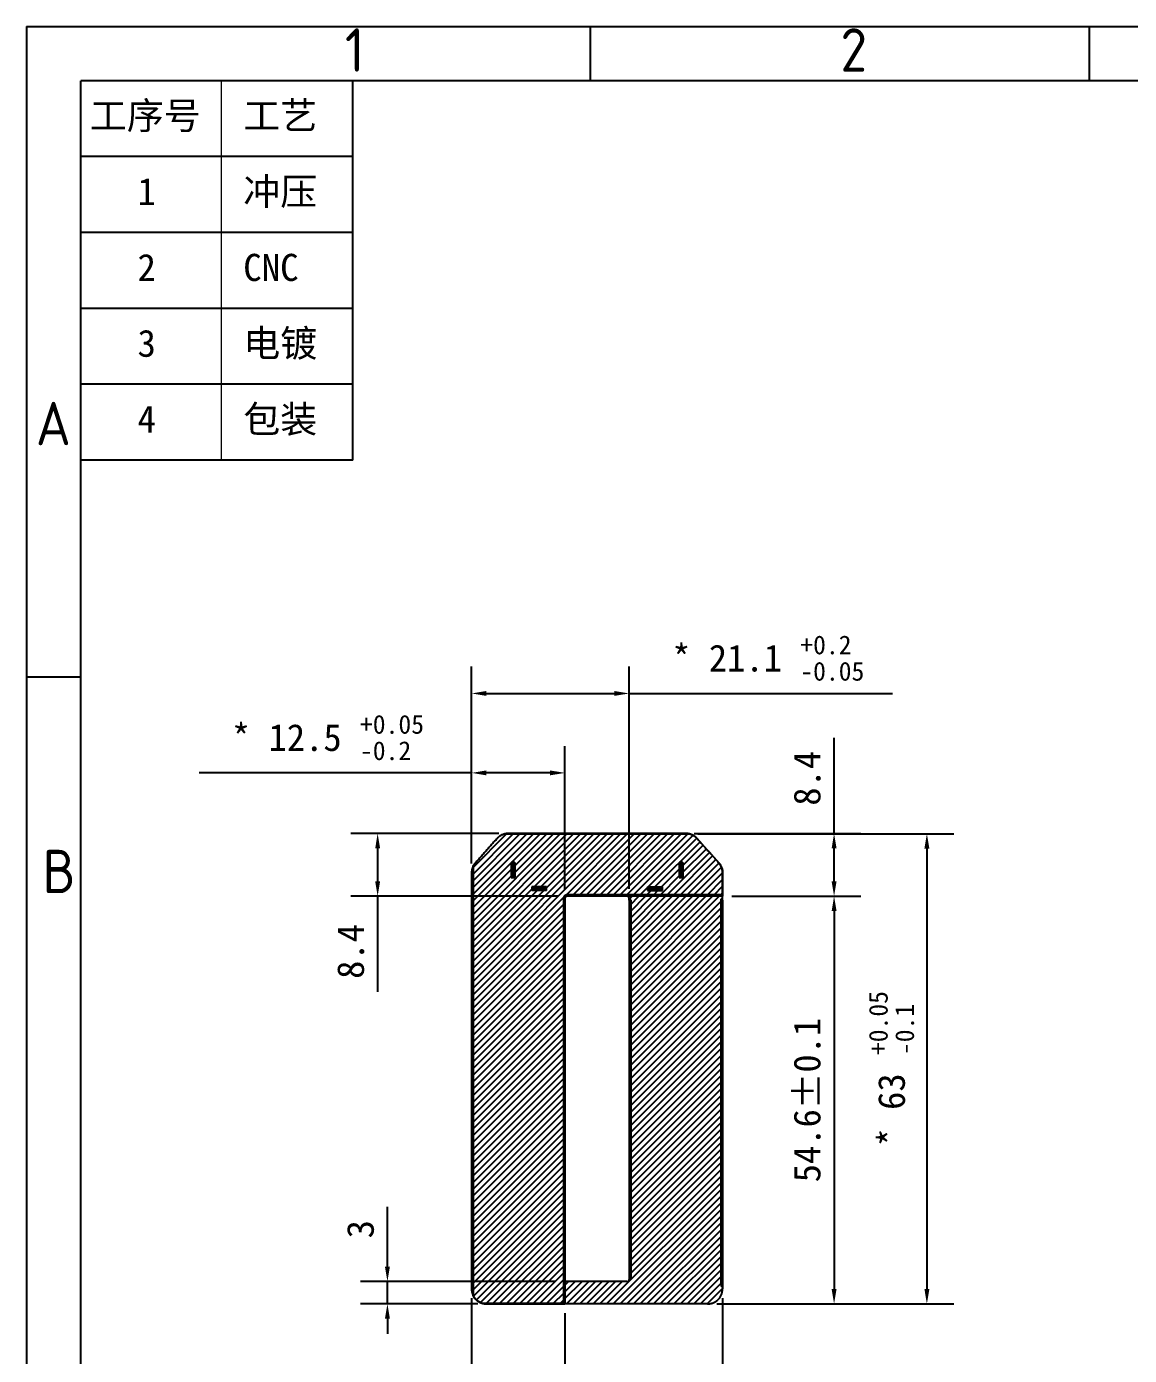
# Model space of a CAD drawing. Header units: millimetres. Extents: x -2825 to 835, y 0 to 11235.
# Drawn here: x 418 to 565.7, y 5431.2 to 5609.2 of the extents above; entities that cross this region are included whole.
import ezdxf
from ezdxf.enums import TextEntityAlignment as Align

# ---------------------------------------------------------------- set-up
doc = ezdxf.new("R2010")
doc.units = ezdxf.units.MM
doc.styles.add('ISO Proportional', font='isocp.shx')
doc.styles.add('仿宋', font='')
doc.styles.get('仿宋').set_extended_font_data('FangSong_GB2312')
doc.dimstyles.new('\\M+3BBE7\\M+3BABB Standard', dxfattribs={"dimscale": 20, "dimtxt": 0.18, "dimasz": 0.1, "dimexe": 0.18, "dimexo": 0.0625, "dimgap": 0.09, "dimtad": 1, "dimdec": 1, "dimzin": 0, "dimdsep": 46, "dimtxsty": 'Standard', "dimcen": 0, "dimadec": 0, "dimazin": 0, "dimtfac": 1, "dimtdec": 1, "dimtmove": 0, "dimatfit": 2, "dimfxl": 0, "dimtolj": 1, "dimtzin": 0, "dimarcsym": 0})
doc.dimstyles.get("Standard").update_dxf_attribs({"dimscale": 20, "dimtxt": 0.18, "dimasz": 0.1, "dimexe": 0.18, "dimexo": 0.0625, "dimgap": 0.09, "dimtad": 1, "dimdec": 4, "dimzin": 0, "dimdsep": 46, "dimtxsty": 'Standard', "dimcen": 0, "dimadec": 0, "dimazin": 0, "dimtfac": 1, "dimtdec": 4, "dimtmove": 0, "dimatfit": 2, "dimfxl": 0, "dimtolj": 1, "dimtzin": 0, "dimarcsym": 0})

# ---------------------------------------------------------------- blocks, each defined once
blk = doc.blocks.new('*D13')
at = {"color": 0, "lineweight": -2}
for p, q in [((477.61, 5497.07), (477.61, 5512.8)), ((490.11, 5493.63), (490.11, 5512.8)), ((477.61, 5509.2), (441.17, 5509.2)), ((488.11, 5509.2), (479.61, 5509.2))]:
    blk.add_line(p, q, dxfattribs=at)
at = {"color": 0}
for points in [[(479.61, 5509.53), (479.61, 5508.87), (477.61, 5509.2)], [(488.11, 5509.53), (488.11, 5508.87), (490.11, 5509.2)]]:
    blk.add_solid(points, dxfattribs=at)
at = {"layer": 'Defpoints', "color": 0}
for p in [(490.11, 5509.2), (477.61, 5495.82), (490.11, 5492.38)]:
    blk.add_point(p, dxfattribs=at)
at = {"color": 0, "insert": (458.39, 5513.94), "char_height": 3.6, "attachment_point": 5}
blk.add_mtext('\\A1;\\A1;* 12.5 {\\H0.7x;\\S+0.05^ -0.2;}', dxfattribs=at)
blk = doc.blocks.new('*D14')
at = {"color": 0, "lineweight": -2}
for p, q in [((477.61, 5497.07), (477.61, 5523.44)), ((498.71, 5493.66), (498.71, 5523.44)), ((479.61, 5519.84), (496.71, 5519.84)), ((498.71, 5519.84), (533.95, 5519.84))]:
    blk.add_line(p, q, dxfattribs=at)
at = {"color": 0}
for points in [[(479.61, 5520.17), (479.61, 5519.51), (477.61, 5519.84)], [(496.71, 5520.17), (496.71, 5519.51), (498.71, 5519.84)]]:
    blk.add_solid(points, dxfattribs=at)
at = {"layer": 'Defpoints', "color": 0}
for p in [(498.71, 5519.84), (477.61, 5495.82), (498.71, 5492.41)]:
    blk.add_point(p, dxfattribs=at)
at = {"color": 0, "insert": (517.33, 5524.58), "char_height": 3.6, "attachment_point": 5}
blk.add_mtext('\\A1;\\A1;* 21.1 {\\H0.7x;\\S+0.2^ -0.05;}', dxfattribs=at)
blk = doc.blocks.new('*D15')
at = {"color": 0, "lineweight": -2}
for p, q in [((481.26, 5501.08), (461.44, 5501.08)), ((465.04, 5499.08), (465.04, 5494.68)), ((489.16, 5492.68), (461.44, 5492.68)), ((465.04, 5492.68), (465.04, 5479.88))]:
    blk.add_line(p, q, dxfattribs=at)
at = {"color": 0}
for points in [[(464.71, 5499.08), (465.37, 5499.08), (465.04, 5501.08)], [(464.71, 5494.68), (465.37, 5494.68), (465.04, 5492.68)]]:
    blk.add_solid(points, dxfattribs=at)
at = {"layer": 'Defpoints', "color": 0}
for p in [(482.51, 5501.08), (465.04, 5492.68), (490.41, 5492.68)]:
    blk.add_point(p, dxfattribs=at)
at = {"color": 0, "insert": (461.44, 5485.28), "char_height": 3.6, "attachment_point": 5, "rotation": 90}
blk.add_mtext('\\A1;8.4', dxfattribs=at)
blk = doc.blocks.new('*D16')
at = {"color": 0, "lineweight": -2}
for p, q in [((512.46, 5492.68), (529.74, 5492.68)), ((526.14, 5490.68), (526.14, 5440.08)), ((510.46, 5438.08), (529.74, 5438.08))]:
    blk.add_line(p, q, dxfattribs=at)
at = {"color": 0}
for points in [[(525.81, 5490.68), (526.47, 5490.68), (526.14, 5492.68)], [(525.81, 5440.08), (526.47, 5440.08), (526.14, 5438.08)]]:
    blk.add_solid(points, dxfattribs=at)
at = {"layer": 'Defpoints', "color": 0}
for p in [(511.21, 5492.68), (509.21, 5438.08), (526.14, 5438.08)]:
    blk.add_point(p, dxfattribs=at)
at = {"color": 0, "insert": (522.54, 5465.38), "char_height": 3.6, "attachment_point": 5, "rotation": 90}
blk.add_mtext('\\A1;54.6±0.1', dxfattribs=at)
blk = doc.blocks.new('*D17')
at = {"color": 0, "lineweight": -2}
for p, q in [((526.14, 5501.08), (526.14, 5513.88)), ((507.41, 5501.08), (529.74, 5501.08)), ((526.14, 5494.68), (526.14, 5499.08)), ((512.46, 5492.68), (529.74, 5492.68))]:
    blk.add_line(p, q, dxfattribs=at)
at = {"color": 0}
for points in [[(525.81, 5499.08), (526.47, 5499.08), (526.14, 5501.08)], [(525.81, 5494.68), (526.47, 5494.68), (526.14, 5492.68)]]:
    blk.add_solid(points, dxfattribs=at)
at = {"layer": 'Defpoints', "color": 0}
for p in [(506.16, 5501.08), (526.14, 5501.08), (511.21, 5492.68)]:
    blk.add_point(p, dxfattribs=at)
at = {"color": 0, "insert": (522.54, 5508.48), "char_height": 3.6, "attachment_point": 5, "rotation": 90}
blk.add_mtext('\\A1;8.4', dxfattribs=at)
blk = doc.blocks.new('*D18')
at = {"color": 0, "lineweight": -2}
for p, q in [((466.35, 5443.08), (466.35, 5451.08)), ((488.86, 5441.08), (462.75, 5441.08)), ((466.35, 5438.08), (466.35, 5441.08)), ((478.44, 5438.08), (462.75, 5438.08)), ((466.35, 5436.08), (466.35, 5434.08))]:
    blk.add_line(p, q, dxfattribs=at)
at = {"color": 0}
for points in [[(466.01, 5443.08), (466.68, 5443.08), (466.35, 5441.08)], [(466.01, 5436.08), (466.68, 5436.08), (466.35, 5438.08)]]:
    blk.add_solid(points, dxfattribs=at)
at = {"layer": 'Defpoints', "color": 0}
for p in [(466.35, 5441.08), (490.11, 5441.08), (479.69, 5438.08)]:
    blk.add_point(p, dxfattribs=at)
at = {"color": 0, "insert": (462.75, 5448.08), "char_height": 3.6, "attachment_point": 5, "rotation": 90}
blk.add_mtext('\\A1;3', dxfattribs=at)
blk = doc.blocks.new('*D19')
at = {"color": 0, "lineweight": -2}
for p, q in [((511.21, 5438.83), (511.21, 5420.98)), ((490.11, 5436.83), (490.11, 5420.98)), ((492.11, 5424.58), (509.21, 5424.58)), ((511.21, 5424.58), (525.21, 5424.58))]:
    blk.add_line(p, q, dxfattribs=at)
at = {"color": 0}
for points in [[(492.11, 5424.92), (492.11, 5424.25), (490.11, 5424.58)], [(509.21, 5424.92), (509.21, 5424.25), (511.21, 5424.58)]]:
    blk.add_solid(points, dxfattribs=at)
at = {"layer": 'Defpoints', "color": 0}
for p in [(511.21, 5440.08), (490.11, 5438.08), (511.21, 5424.58)]:
    blk.add_point(p, dxfattribs=at)
at = {"color": 0, "insert": (519.21, 5428.18), "char_height": 3.6, "attachment_point": 5}
blk.add_mtext('\\A1;21.1', dxfattribs=at)
blk = doc.blocks.new('*D21')
at = {"color": 0, "lineweight": -2}
for p, q in [((507.88, 5501.05), (542.16, 5501.05)), ((538.56, 5499.05), (538.56, 5440.08)), ((510.46, 5438.08), (542.16, 5438.08))]:
    blk.add_line(p, q, dxfattribs=at)
at = {"color": 0}
for points in [[(538.23, 5499.05), (538.9, 5499.05), (538.56, 5501.05)], [(538.23, 5440.08), (538.9, 5440.08), (538.56, 5438.08)]]:
    blk.add_solid(points, dxfattribs=at)
at = {"layer": 'Defpoints', "color": 0}
for p in [(506.63, 5501.05), (509.21, 5438.08), (538.56, 5438.08)]:
    blk.add_point(p, dxfattribs=at)
at = {"color": 0, "insert": (533.82, 5469.57), "char_height": 3.6, "attachment_point": 5, "rotation": 90}
blk.add_mtext('\\A1;\\A1;* 63 {\\H0.7x;\\S+0.05^ -0.1;}', dxfattribs=at)
blk = doc.blocks.new('*D22')
at = {"color": 0, "lineweight": -2}
for p, q in [((477.61, 5438.83), (477.61, 5406.78)), ((511.21, 5438.83), (511.21, 5406.78)), ((479.61, 5410.38), (509.21, 5410.38)), ((511.21, 5410.38), (548.85, 5410.38))]:
    blk.add_line(p, q, dxfattribs=at)
at = {"color": 0}
for points in [[(479.61, 5410.71), (479.61, 5410.05), (477.61, 5410.38)], [(509.21, 5410.71), (509.21, 5410.05), (511.21, 5410.38)]]:
    blk.add_solid(points, dxfattribs=at)
at = {"layer": 'Defpoints', "color": 0}
for p in [(477.61, 5440.08), (511.21, 5440.08), (511.21, 5410.38)]:
    blk.add_point(p, dxfattribs=at)
at = {"color": 0, "insert": (531.03, 5415.12), "char_height": 3.6, "attachment_point": 5}
blk.add_mtext('\\A1;\\A1;* 33.6 {\\H0.7x;\\S+0.05^ -0.1;}', dxfattribs=at)

msp = doc.modelspace()

# ---------------------------------------------------------------- hatches: boundary and pattern name
h = msp.add_hatch()
h.set_pattern_fill('ANSI31', color=256, scale=0.2)
h.set_pattern_definition([(45, (441.16767, 23.24704), (-0.449012806, 0.449012806), [])])
edge = h.paths.add_edge_path()
edge.add_spline(control_points=[(511.01, 5492.13), (511.01, 5492.16), (511.02, 5492.19), (511.02, 5492.22), (511.05, 5492.28), (511.08, 5492.34), (511.1, 5492.36), (511.14, 5492.39), (511.17, 5492.41), (511.19, 5492.42), (511.2, 5492.43), (511.21, 5492.43)], knot_values=[0, 0, 0, 0, 0, 0, 0.405725, 0.405725, 0.405725, 0.804634, 0.804634, 0.804634, 1, 1, 1, 1, 1, 1], degree=5, periodic=0)
edge.add_line((511.21, 5492.43), (511.21, 5492.68))
edge.add_line((511.21, 5492.68), (498.41, 5492.68))
edge.add_spline(control_points=[(498.41, 5492.68), (498.45, 5492.68), (498.48, 5492.67), (498.55, 5492.65), (498.58, 5492.63), (498.63, 5492.59), (498.65, 5492.56), (498.69, 5492.5), (498.7, 5492.47), (498.71, 5492.43)], knot_values=[0, 0, 0, 0, 0.25, 0.25, 0.5, 0.5, 0.75, 0.75, 1, 1, 1, 1], degree=3, periodic=0)
edge.add_spline(control_points=[(498.71, 5492.43), (498.71, 5492.43), (498.72, 5492.43), (498.75, 5492.41), (498.77, 5492.4), (498.8, 5492.38), (498.83, 5492.35), (498.85, 5492.32), (498.87, 5492.28), (498.89, 5492.25), (498.9, 5492.21), (498.91, 5492.18), (498.91, 5492.15), (498.91, 5492.14), (498.91, 5492.13)], knot_values=[0, 0, 0, 0, 0.047457, 0.095111, 0.190843, 0.288906, 0.388243, 0.488282, 0.588426, 0.690835, 0.794146, 0.897498, 0.948886, 1, 1, 1, 1], degree=3, periodic=0)
edge.add_line((498.91, 5492.13), (498.91, 5441.63))
edge.add_spline(control_points=[(498.91, 5441.63), (498.91, 5441.6), (498.91, 5441.57), (498.9, 5441.54), (498.88, 5441.48), (498.84, 5441.42), (498.82, 5441.4), (498.79, 5441.37), (498.75, 5441.35), (498.73, 5441.34), (498.72, 5441.33), (498.71, 5441.33)], knot_values=[0, 0, 0, 0, 0, 0, 0.40519, 0.40519, 0.40519, 0.80393, 0.80393, 0.80393, 0.999998, 0.999998, 0.999998, 0.999998, 0.999998, 0.999998], degree=5, periodic=0)
edge.add_spline(control_points=[(498.71, 5441.33), (498.7, 5441.29), (498.69, 5441.26), (498.65, 5441.2), (498.63, 5441.17), (498.58, 5441.13), (498.55, 5441.11), (498.48, 5441.09), (498.45, 5441.08), (498.41, 5441.08)], knot_values=[0, 0, 0, 0, 0.249999, 0.249999, 0.499999, 0.499999, 0.749999, 0.749999, 0.999999, 0.999999, 0.999999, 0.999999], degree=3, periodic=0)
edge.add_line((498.41, 5441.08), (490.11, 5441.08))
edge.add_line((490.11, 5441.08), (490.11, 5438.08))
edge.add_line((490.11, 5438.08), (509.21, 5438.08))
edge.add_spline(control_points=[(509.21, 5438.08), (511.21, 5438.08), (511.21, 5440.08)], knot_values=[0, 0, 0, 1, 1, 1], weights=[1, 0.707107, 1], degree=2, periodic=0)
edge.add_line((511.21, 5440.08), (511.21, 5440.33))
edge.add_spline(control_points=[(511.21, 5440.33), (511.21, 5440.33), (511.2, 5440.34), (511.17, 5440.35), (511.15, 5440.36), (511.12, 5440.39), (511.09, 5440.41), (511.07, 5440.44), (511.05, 5440.48), (511.03, 5440.51), (511.02, 5440.55), (511.02, 5440.57), (511.01, 5440.59), (511.01, 5440.61), (511.01, 5440.62), (511.01, 5440.63)], knot_values=[0, 0, 0, 0, 0.046351, 0.093106, 0.18693, 0.284357, 0.383783, 0.484517, 0.585565, 0.688917, 0.792814, 0.84474, 0.896509, 0.948097, 0.999641, 0.999641, 0.999641, 0.999641], degree=3, periodic=0)
edge.add_line((511.01, 5440.63), (511.01, 5492.13))
edge = h.paths.add_edge_path()
edge.add_line((510.71, 5497.15), (507.81, 5500.41))
edge.add_spline(control_points=[(507.81, 5500.41), (507.74, 5500.49), (507.66, 5500.56), (507.58, 5500.63), (507.49, 5500.7), (507.4, 5500.76)], knot_values=[0, 0, 0, 0, 0, 0, 0.317488, 0.317488, 0.317488, 0.317488, 0.317488, 0.317488], degree=5, periodic=0)
edge.add_spline(control_points=[(507.4, 5500.76), (507.38, 5500.77), (507.36, 5500.79), (507.33, 5500.8), (507.24, 5500.85), (507.15, 5500.9), (507.08, 5500.93), (507.01, 5500.96), (506.94, 5500.98)], knot_values=[0.317488, 0.317488, 0.317488, 0.317488, 0.317488, 0.317488, 0.400002, 0.400002, 0.400002, 0.623814, 0.623814, 0.623814, 0.623814, 0.623814, 0.623814], degree=5, periodic=0)
edge.add_line((506.94, 5500.98), (481.89, 5500.98))
edge.add_spline(control_points=[(481.89, 5500.98), (481.63, 5500.9), (481.41, 5500.75)], knot_values=[0.37792, 0.37792, 0.37792, 0.685683, 0.685683, 0.685683], degree=2, periodic=0)
edge.add_spline(control_points=[(481.41, 5500.75), (481.19, 5500.61), (481.02, 5500.41)], knot_values=[0.685683, 0.685683, 0.685683, 1, 1, 1], degree=2, periodic=0)
edge.add_line((481.02, 5500.41), (478.12, 5497.15))
edge.add_spline(control_points=[(478.12, 5497.15), (477.93, 5496.94), (477.81, 5496.69)], knot_values=[0, 0, 0, 0.824714, 0.824714, 0.824714], degree=2, periodic=0)
edge.add_line((477.81, 5496.69), (477.81, 5439.21))
edge.add_spline(control_points=[(477.81, 5439.21), (477.83, 5439.18), (477.84, 5439.15), (477.86, 5439.12), (477.9, 5439.05), (477.94, 5438.98), (477.97, 5438.94), (477.99, 5438.9), (478.02, 5438.87)], knot_values=[0.033993, 0.033993, 0.033993, 0.033993, 0.033993, 0.033993, 0.103473, 0.103473, 0.103473, 0.208276, 0.208276, 0.208276, 0.208276, 0.208276, 0.208276], degree=5, periodic=0)
edge.add_spline(control_points=[(478.02, 5438.87), (478.08, 5438.8), (478.13, 5438.73), (478.19, 5438.67), (478.26, 5438.61), (478.33, 5438.55)], knot_values=[0.208276, 0.208276, 0.208276, 0.208276, 0.208276, 0.208276, 0.39758, 0.39758, 0.39758, 0.39758, 0.39758, 0.39758], degree=5, periodic=0)
edge.add_spline(control_points=[(478.33, 5438.55), (478.38, 5438.5), (478.44, 5438.46), (478.5, 5438.42), (478.56, 5438.38), (478.62, 5438.34), (478.62, 5438.34), (478.62, 5438.34), (478.62, 5438.34)], knot_values=[0.39758, 0.39758, 0.39758, 0.39758, 0.39758, 0.39758, 0.551737, 0.551737, 0.551737, 0.553033, 0.553033, 0.553033, 0.553033, 0.553033, 0.553033], degree=5, periodic=0)
edge.add_spline(control_points=[(478.62, 5438.34), (478.69, 5438.3), (478.76, 5438.27), (478.84, 5438.23), (478.91, 5438.21), (478.99, 5438.18)], knot_values=[0.553033, 0.553033, 0.553033, 0.553033, 0.553033, 0.553033, 0.726046, 0.726046, 0.726046, 0.726046, 0.726046, 0.726046], degree=5, periodic=0)
edge.add_line((478.99, 5438.18), (489.91, 5438.18))
edge.add_line((489.91, 5438.18), (489.91, 5492.38))
edge.add_spline(control_points=[(489.91, 5492.38), (489.91, 5492.41), (489.92, 5492.45), (489.93, 5492.51), (489.94, 5492.54), (489.96, 5492.6), (489.98, 5492.63), (490.01, 5492.69), (490.04, 5492.71), (490.08, 5492.76), (490.11, 5492.78), (490.16, 5492.81), (490.19, 5492.83), (490.25, 5492.85), (490.28, 5492.86), (490.35, 5492.88), (490.38, 5492.88), (490.41, 5492.88)], knot_values=[0, 0, 0, 0, 0.125, 0.125, 0.25, 0.25, 0.375, 0.375, 0.5, 0.5, 0.625, 0.625, 0.75, 0.75, 0.875, 0.875, 1, 1, 1, 1], degree=3, periodic=0)
edge.add_line((490.41, 5492.88), (511.21, 5492.88))
edge.add_line((511.21, 5492.88), (511.21, 5495.82))
edge.add_spline(control_points=[(511.21, 5495.82), (511.21, 5495.88), (511.21, 5495.94), (511.21, 5495.99), (511.18, 5496.22), (511.12, 5496.44), (511.06, 5496.6), (510.99, 5496.76), (510.9, 5496.9)], knot_values=[0, 0, 0, 0, 0, 0, 0.199933, 0.199933, 0.199933, 0.78499, 0.78499, 0.78499, 0.78499, 0.78499, 0.78499], degree=5, periodic=0)
edge.add_spline(control_points=[(510.9, 5496.9), (510.86, 5496.95), (510.83, 5497), (510.79, 5497.05), (510.75, 5497.1), (510.71, 5497.15)], knot_values=[0.78499, 0.78499, 0.78499, 0.78499, 0.78499, 0.78499, 1, 1, 1, 1, 1, 1], degree=5, periodic=0)
h.paths.add_polyline_path([(501.16, 5493.93), (503.16, 5493.93), (503.16, 5493.43), (501.16, 5493.43)], flags=16)
h.paths.add_polyline_path([(505.91, 5497.18), (505.91, 5495.18), (505.41, 5495.18), (505.41, 5497.18), (505.91, 5497.18)], is_closed=False, flags=16)
h.paths.add_polyline_path([(483.41, 5497.18), (483.41, 5495.18), (482.91, 5495.18), (482.91, 5497.18), (483.41, 5497.18)], is_closed=False, flags=16)
h.paths.add_polyline_path([(487.66, 5493.43), (485.66, 5493.43), (485.66, 5493.93), (487.66, 5493.93)], flags=16)

# ---------------------------------------------------------------- linework, layer by layer
for p, q in [((418.05, 5609.16), (418.05, 5318.76)), ((418.05, 5609.16), (834.77, 5609.16)), ((461.73, 5551.08), (461.73, 5601.9)), ((461.73, 5591.74), (425.31, 5591.74)), ((461.73, 5581.57), (425.31, 5581.57)), ((461.73, 5571.41), (425.31, 5571.41)), ((461.73, 5561.25), (425.31, 5561.25)), ((461.73, 5551.08), (425.31, 5551.08))]:
    msp.add_line(p, q)
at = {"color": 0}
for p, q in [((493.55, 5601.9), (493.55, 5609.16)), ((560.34, 5601.9), (560.34, 5609.16)), ((827.51, 5601.9), (425.31, 5601.9)), ((425.31, 5326.02), (425.31, 5601.9)), ((425.31, 5522.04), (418.05, 5522.04))]:
    msp.add_line(p, q, dxfattribs=at)
at = {"lineweight": 18}
msp.add_line((444.08, 5601.9), (444.08, 5551.08), dxfattribs=at)
at = {"color": 7, "linetype": 'Continuous'}
for points, degree in [([(481.02, 5500.41), (478.12, 5497.15)], 1), ([(478.12, 5497.15), (481.02, 5500.41)], 1), ([(506.94, 5500.98), (481.89, 5500.98)], 1), ([(506.31, 5501.08), (498.38, 5501.08), (490.44, 5501.08), (482.51, 5501.08)], 3), ([(507.81, 5500.41), (510.71, 5497.15)], 1), ([(507.81, 5500.41), (510.71, 5497.15)], 1), ([(477.81, 5496.69), (477.72, 5496.5), (477.65, 5496.29), (477.61, 5496.05), (477.61, 5495.82)], 4), ([(477.81, 5496.69), (477.81, 5439.21)], 1), ([(482.91, 5497.18), (482.91, 5495.18)], 1), ([(483.41, 5497.18), (482.91, 5497.18)], 1), ([(483.16, 5497.18), (483.16, 5495.18)], 1), ([(483.41, 5497.18), (483.41, 5495.18)], 1), ([(505.41, 5497.18), (505.41, 5495.18)], 1), ([(505.91, 5497.18), (505.41, 5497.18)], 1), ([(505.66, 5497.18), (505.66, 5495.18)], 1), ([(505.91, 5497.18), (505.91, 5495.18)], 1), ([(477.61, 5495.82), (477.61, 5440.08)], 1), ([(482.91, 5495.18), (483.41, 5495.18)], 1), ([(505.41, 5495.18), (505.91, 5495.18)], 1), ([(511.21, 5495.82), (511.21, 5492.68)], 1), ([(511.21, 5492.88), (511.21, 5495.82)], 1), ([(487.66, 5493.93), (485.66, 5493.93)], 1), ([(485.66, 5493.93), (485.66, 5493.43)], 1), ([(487.66, 5493.68), (485.66, 5493.68)], 1), ([(487.66, 5493.43), (485.66, 5493.43)], 1), ([(487.66, 5493.43), (487.66, 5493.93)], 1), ([(490.41, 5492.68), (490.41, 5492.75), (490.41, 5492.81), (490.41, 5492.88)], 3), ([(511.21, 5492.88), (490.41, 5492.88)], 1), ([(501.16, 5493.93), (501.16, 5493.43)], 1), ([(501.16, 5493.93), (503.16, 5493.93)], 1), ([(501.16, 5493.68), (503.16, 5493.68)], 1), ([(501.16, 5493.43), (503.16, 5493.43)], 1), ([(503.16, 5493.43), (503.16, 5493.93)], 1), ([(511.21, 5492.68), (511.21, 5492.88)], 1), ([(490.11, 5492.38), (489.91, 5492.38)], 1), ([(489.91, 5492.38), (489.91, 5438.18)], 1), ([(490.11, 5492.38), (490.11, 5438.08)], 1), ([(511.21, 5492.68), (490.41, 5492.68)], 1), ([(498.71, 5492.13), (498.71, 5492.23), (498.71, 5492.32), (498.71, 5492.38)], 3), ([(498.91, 5492.13), (498.71, 5492.13)], 1), ([(498.71, 5492.13), (498.71, 5441.63)], 1), ([(498.91, 5492.13), (498.91, 5441.63)], 1), ([(511.01, 5440.63), (511.01, 5492.13)], 1), ([(511.21, 5492.13), (511.01, 5492.13)], 1), ([(511.21, 5492.43), (511.21, 5492.68)], 1), ([(511.21, 5492.13), (511.21, 5440.63)], 1), ([(498.41, 5441.08), (490.11, 5441.08)], 1), ([(498.71, 5441.63), (498.91, 5441.63)], 1), ([(477.61, 5440.08), (477.61, 5439.85), (477.65, 5439.61), (477.72, 5439.4), (477.81, 5439.21)], 4), ([(511.01, 5440.63), (511.21, 5440.63)], 1), ([(511.21, 5440.38), (511.21, 5440.37), (511.21, 5440.36), (511.21, 5440.35), (511.21, 5440.34), (511.21, 5440.33)], 5), ([(511.21, 5440.33), (511.21, 5440.08)], 1), ([(478.99, 5438.18), (489.91, 5438.18)], 1), ([(479.61, 5438.08), (483.08, 5438.08), (486.55, 5438.08), (490.01, 5438.08)], 3), ([(490.01, 5438.08), (490.11, 5438.08)], 1), ([(509.21, 5438.08), (490.11, 5438.08)], 1)]:
    msp.add_open_spline(points, degree=degree, dxfattribs=at)
for points, weights in [([(482.51, 5501.08), (481.61, 5501.08), (481.02, 5500.41)], [1, 0.912240056374, 1]), ([(478.12, 5497.15), (477.89, 5496.9), (477.76, 5496.58)], [1, 0.969878150846, 0.967554998423]), ([(509.21, 5438.08), (511.21, 5438.08), (511.21, 5440.08)], [1, 0.707106781187, 1])]:
    msp.add_rational_spline(points, weights, degree=2, dxfattribs=at)
for points, degree, knots in [([(481.02, 5500.41), (481.13, 5500.54), (481.27, 5500.66), (481.56, 5500.85), (481.72, 5500.93), (481.89, 5500.98)], 3, [0, 0, 0, 0, 0.5, 0.5, 1, 1, 1, 1]), ([(482.51, 5501.08), (482.5, 5501.08), (482.47, 5501.08), (482.43, 5501.08), (482.39, 5501.08), (482.34, 5501.07), (482.27, 5501.07), (482.2, 5501.06), (482.12, 5501.04), (482.05, 5501.03), (482, 5501.01), (481.96, 5501), (481.92, 5500.99), (481.9, 5500.98), (481.89, 5500.98)], 3, [0, 0, 0, 0, 0.062471, 0.124908, 0.187332, 0.249769, 0.374729, 0.499801, 0.624938, 0.750039, 0.812557, 0.875048, 0.937521, 1, 1, 1, 1]), ([(507.81, 5500.41), (507.72, 5500.51), (507.62, 5500.6), (507.51, 5500.69), (507.23, 5500.88), (506.92, 5501), (506.72, 5501.05), (506.52, 5501.08), (506.31, 5501.08)], 5, [0, 0, 0, 0, 0, 0, 0.400002, 0.400002, 0.400002, 1, 1, 1, 1, 1, 1]), ([(506.94, 5500.98), (506.93, 5500.98), (506.91, 5500.99), (506.89, 5501), (506.86, 5501.01), (506.82, 5501.01), (506.77, 5501.03), (506.71, 5501.04), (506.63, 5501.06), (506.55, 5501.07), (506.47, 5501.07), (506.39, 5501.08), (506.34, 5501.08), (506.31, 5501.08)], 3, [0, 0, 0, 0, 0.041657, 0.083306, 0.124957, 0.187449, 0.249967, 0.375069, 0.500207, 0.62528, 0.750241, 0.875097, 1, 1, 1, 1]), ([(506.94, 5500.98), (507.11, 5500.93), (507.26, 5500.85), (507.56, 5500.66), (507.69, 5500.54), (507.81, 5500.41)], 3, [0, 0, 0, 0, 0.5, 0.5, 1, 1, 1, 1]), ([(477.81, 5496.69), (477.85, 5496.77), (477.9, 5496.85), (478, 5497.01), (478.06, 5497.08), (478.12, 5497.15)], 3, [0, 0, 0, 0, 0.5, 0.5, 1, 1, 1, 1]), ([(511.21, 5495.82), (511.21, 5495.88), (511.21, 5495.94), (511.21, 5495.99), (511.17, 5496.28), (511.09, 5496.56), (510.99, 5496.78), (510.86, 5496.97), (510.71, 5497.15)], 5, [0, 0, 0, 0, 0, 0, 0.199933, 0.199933, 0.199933, 1, 1, 1, 1, 1, 1]), ([(510.71, 5497.15), (510.79, 5497.06), (510.86, 5496.96), (510.99, 5496.75), (511.04, 5496.64), (511.12, 5496.42), (511.16, 5496.3), (511.2, 5496.06), (511.21, 5495.94), (511.21, 5495.82)], 3, [0, 0, 0, 0, 0.25, 0.25, 0.5, 0.5, 0.75, 0.75, 1, 1, 1, 1]), ([(490.41, 5492.88), (490.38, 5492.88), (490.35, 5492.88), (490.28, 5492.86), (490.25, 5492.85), (490.19, 5492.83), (490.16, 5492.81), (490.11, 5492.78), (490.08, 5492.76), (490.04, 5492.71), (490.01, 5492.69), (489.98, 5492.63), (489.96, 5492.6), (489.94, 5492.54), (489.93, 5492.51), (489.92, 5492.45), (489.91, 5492.41), (489.91, 5492.38)], 3, [0, 0, 0, 0, 0.125, 0.125, 0.25, 0.25, 0.375, 0.375, 0.5, 0.5, 0.625, 0.625, 0.75, 0.75, 0.875, 0.875, 1, 1, 1, 1]), ([(490.41, 5492.68), (490.37, 5492.68), (490.33, 5492.67), (490.26, 5492.64), (490.23, 5492.62), (490.17, 5492.56), (490.15, 5492.53), (490.12, 5492.46), (490.11, 5492.42), (490.11, 5492.38)], 3, [0, 0, 0, 0, 0.25, 0.25, 0.5, 0.5, 0.75, 0.75, 1, 1, 1, 1]), ([(490.41, 5492.68), (490.37, 5492.68), (490.33, 5492.67), (490.26, 5492.64), (490.23, 5492.62), (490.17, 5492.56), (490.15, 5492.53), (490.12, 5492.46), (490.11, 5492.42), (490.11, 5492.38)], 3, [0, 0, 0, 0, 0.25, 0.25, 0.5, 0.5, 0.75, 0.75, 1, 1, 1, 1]), ([(498.71, 5492.43), (498.7, 5492.47), (498.69, 5492.5), (498.65, 5492.56), (498.63, 5492.59), (498.58, 5492.63), (498.55, 5492.65), (498.48, 5492.67), (498.45, 5492.68), (498.41, 5492.68)], 3, [0, 0, 0, 0, 0.25, 0.25, 0.5, 0.5, 0.75, 0.75, 1, 1, 1, 1]), ([(498.71, 5492.38), (498.71, 5492.38), (498.71, 5492.39), (498.71, 5492.4), (498.71, 5492.41), (498.71, 5492.42), (498.71, 5492.43), (498.71, 5492.43), (498.71, 5492.43)], 3, [0, 0, 0, 0, 0.126035, 0.251845, 0.502612, 0.752066, 0.876242, 1, 1, 1, 1]), ([(498.91, 5492.13), (498.91, 5492.14), (498.91, 5492.15), (498.91, 5492.18), (498.9, 5492.21), (498.89, 5492.25), (498.87, 5492.28), (498.85, 5492.32), (498.83, 5492.35), (498.8, 5492.38), (498.77, 5492.4), (498.75, 5492.41), (498.72, 5492.43), (498.71, 5492.43), (498.71, 5492.43)], 3, [0, 0, 0, 0, 0.051114, 0.102501, 0.205854, 0.309165, 0.411574, 0.511718, 0.611757, 0.711093, 0.809157, 0.904889, 0.952543, 1, 1, 1, 1]), ([(511.01, 5492.13), (511.01, 5492.16), (511.02, 5492.19), (511.02, 5492.22), (511.05, 5492.28), (511.08, 5492.34), (511.1, 5492.36), (511.14, 5492.39), (511.17, 5492.41), (511.19, 5492.42), (511.2, 5492.43), (511.21, 5492.43)], 5, [0, 0, 0, 0, 0, 0, 0.405725, 0.405725, 0.405725, 0.804634, 0.804634, 0.804634, 1, 1, 1, 1, 1, 1]), ([(511.21, 5492.38), (511.21, 5492.39), (511.21, 5492.4), (511.21, 5492.42), (511.21, 5492.42), (511.21, 5492.43)], 3, [0, 0, 0, 0, 0.5, 0.5, 1, 1, 1, 1]), ([(511.21, 5492.13), (511.21, 5492.14), (511.21, 5492.14), (511.21, 5492.16), (511.21, 5492.18), (511.21, 5492.19), (511.21, 5492.22), (511.21, 5492.26), (511.21, 5492.29), (511.21, 5492.32), (511.21, 5492.34), (511.21, 5492.35), (511.21, 5492.36), (511.21, 5492.37), (511.21, 5492.38), (511.21, 5492.38)], 3, [0, 0, 0, 0, 0.049698, 0.099461, 0.149377, 0.224596, 0.300182, 0.451437, 0.60148, 0.701159, 0.801085, 0.851047, 0.900921, 0.95063, 1, 1, 1, 1]), ([(498.41, 5441.08), (498.45, 5441.08), (498.48, 5441.09), (498.55, 5441.11), (498.58, 5441.13), (498.63, 5441.17), (498.65, 5441.2), (498.69, 5441.26), (498.7, 5441.29), (498.71, 5441.33)], 3, [0, 0, 0, 0, 0.25, 0.25, 0.5, 0.5, 0.75, 0.75, 1, 1, 1, 1]), ([(498.71, 5441.63), (498.71, 5441.63), (498.71, 5441.62), (498.71, 5441.61), (498.71, 5441.59), (498.71, 5441.58), (498.71, 5441.55), (498.71, 5441.52), (498.71, 5441.49), (498.71, 5441.46), (498.71, 5441.43), (498.71, 5441.42), (498.71, 5441.4), (498.71, 5441.39), (498.71, 5441.38), (498.71, 5441.38)], 3, [0, 0, 0, 0, 0.042005, 0.084114, 0.126323, 0.189804, 0.253449, 0.38093, 0.508185, 0.63447, 0.758997, 0.820387, 0.881062, 0.940951, 1, 1, 1, 1]), ([(498.91, 5441.63), (498.91, 5441.6), (498.91, 5441.57), (498.9, 5441.54), (498.88, 5441.48), (498.84, 5441.42), (498.82, 5441.4), (498.79, 5441.37), (498.75, 5441.35), (498.73, 5441.34), (498.72, 5441.33), (498.71, 5441.33)], 5, [0, 0, 0, 0, 0, 0, 0.40519, 0.40519, 0.40519, 0.80393, 0.80393, 0.80393, 1, 1, 1, 1, 1, 1]), ([(498.71, 5441.38), (498.71, 5441.38), (498.71, 5441.38), (498.71, 5441.37), (498.71, 5441.36), (498.71, 5441.36), (498.71, 5441.35), (498.71, 5441.34), (498.71, 5441.34), (498.71, 5441.33), (498.71, 5441.33), (498.71, 5441.33)], 3, [0, 0, 0, 0, 0.085742, 0.170978, 0.25573, 0.381989, 0.507266, 0.631629, 0.755149, 0.877911, 1, 1, 1, 1]), ([(511.01, 5440.63), (511.01, 5440.62), (511.01, 5440.61), (511.01, 5440.59), (511.02, 5440.57), (511.02, 5440.55), (511.03, 5440.51), (511.05, 5440.48), (511.07, 5440.44), (511.09, 5440.41), (511.12, 5440.39), (511.15, 5440.36), (511.17, 5440.35), (511.2, 5440.34), (511.21, 5440.33), (511.21, 5440.33)], 3, [0, 0, 0, 0, 0.051544, 0.103132, 0.154901, 0.206827, 0.310724, 0.414076, 0.515125, 0.615858, 0.715284, 0.812711, 0.906535, 0.95329, 1, 1, 1, 1]), ([(511.21, 5440.63), (511.21, 5440.6), (511.21, 5440.56), (511.21, 5440.53), (511.21, 5440.48), (511.21, 5440.43), (511.21, 5440.41), (511.21, 5440.39), (511.21, 5440.38)], 5, [0, 0, 0, 0, 0, 0, 0.600486, 0.600486, 0.600486, 1, 1, 1, 1, 1, 1]), ([(477.78, 5439.28), (477.8, 5439.24), (477.82, 5439.19), (477.84, 5439.15), (477.96, 5438.93), (478.12, 5438.72), (478.27, 5438.57), (478.61, 5438.32), (478.99, 5438.16), (479.2, 5438.11), (479.4, 5438.08), (479.61, 5438.08)], 5, [0, 0, 0, 0, 0, 0, 0.103473, 0.103473, 0.103473, 0.551737, 0.551737, 0.551737, 1, 1, 1, 1, 1, 1]), ([(478.99, 5438.18), (478.86, 5438.22), (478.74, 5438.28), (478.51, 5438.41), (478.4, 5438.49), (478.19, 5438.66), (478.1, 5438.76), (477.94, 5438.97), (477.87, 5439.09), (477.81, 5439.21)], 3, [0, 0, 0, 0, 0.25, 0.25, 0.5, 0.5, 0.75, 0.75, 1, 1, 1, 1]), ([(478.99, 5438.18), (479, 5438.18), (479.01, 5438.17), (479.04, 5438.16), (479.07, 5438.16), (479.1, 5438.15), (479.16, 5438.13), (479.22, 5438.12), (479.3, 5438.1), (479.38, 5438.09), (479.46, 5438.09), (479.53, 5438.08), (479.59, 5438.08), (479.61, 5438.08)], 3, [0, 0, 0, 0, 0.041657, 0.083306, 0.124958, 0.187449, 0.249968, 0.375071, 0.500209, 0.625282, 0.750241, 0.875097, 1, 1, 1, 1]), ([(490.01, 5438.08), (490.01, 5438.08), (490, 5438.08), (489.99, 5438.08), (489.98, 5438.09), (489.97, 5438.09), (489.95, 5438.1), (489.94, 5438.11), (489.93, 5438.12), (489.92, 5438.13), (489.92, 5438.14), (489.92, 5438.16), (489.91, 5438.17), (489.91, 5438.18), (489.91, 5438.18)], 3, [0, 0, 0, 0, 0.084176, 0.168409, 0.25271, 0.336989, 0.437374, 0.538931, 0.640634, 0.741221, 0.805984, 0.870955, 0.935676, 1, 1, 1, 1])]:
    msp.add_open_spline(points, degree=degree, knots=knots, dxfattribs=at)

# ---------------------------------------------------------------- texts
at = {"color": 0, "style": 'ISO Proportional'}
for s, p in [('1', (461.97, 5606.02)), ('2', (528.77, 5606.02)), ('A', (421.63, 5555.99)), ('B', (422.4, 5496))]:
    msp.add_text(s, height=5.81, dxfattribs=at).set_placement(p, align=Align.MIDDLE)
at = {"char_height": 3.63, "width": 98.5767, "attachment_point": 1, "style": '仿宋'}
for s, insert in [('{\\fSTSong|b0|i0|c134|p2;工序号}', (426.51, 5599.05)), ('{\\fSTSong|b0|i0|c134|p2;工艺}', (447.05, 5599.05)), ('{\\fSTSong|b0|i0|c134|p2;冲压}', (447.05, 5588.88)), ('{\\fSTSong|b0|i0|c134|p2;1}', (432.89, 5588.88)), ('{\\fSTSong|b0|i0|c134|p2;2}', (432.89, 5578.72)), ('{\\fSTSong|b0|i0|c134|p2;CNC}', (447.05, 5578.72)), ('{\\fSTSong|b0|i0|c134|p2;3}', (432.89, 5568.56)), ('{\\fSTSong|b0|i0|c134|p2;电镀}', (447.05, 5568.56)), ('{\\fSTSong|b0|i0|c134|p2;包装}', (447.05, 5558.39)), ('{\\fSTSong|b0|i0|c134|p2;4}', (432.89, 5558.39))]:
    msp.add_mtext(s, dxfattribs=dict(at, insert=insert))

# ---------------------------------------------------------------- dimensions: what is measured, and where the dimension line sits
dim = msp.add_linear_dim(base=(498.71, 5519.84), p1=(477.61, 5495.82), p2=(498.71, 5492.41), text='\\A1;* <> {\\H0.7x;\\S+0.2^ -0.05;}', dimstyle='Standard', override={"dimdec": 1, "dimtxsty": 'Standard', "dimtp": 0.1, "dimtm": 0.1, "dimtdec": 1})
dim.commit()
dim.dimension.update_dxf_attribs({"geometry": '*D14', "text_midpoint": (517.33, 5524.58)})
dim = msp.add_linear_dim(base=(490.11, 5509.2), p1=(477.61, 5495.82), p2=(490.11, 5492.38), text='\\A1;* <> {\\H0.7x;\\S+0.05^ -0.2;}', dimstyle='Standard', override={"dimdec": 1, "dimtxsty": 'Standard', "dimtp": 0.1, "dimtm": 0.1, "dimtdec": 1})
dim.commit()
dim.dimension.update_dxf_attribs({"geometry": '*D13', "text_midpoint": (458.39, 5509.2), "dimtype": 160})
for base, p1, p2, override, picture, middle in [((526.14, 5501.08), (511.21, 5492.68), (506.16, 5501.08), {"dimdec": 1, "dimtxsty": 'Standard', "dimtp": 0.1, "dimtm": 0.1, "dimtdec": 1}, '*D17', (522.54, 5508.48)), ((465.04, 5492.68), (482.51, 5501.08), (490.41, 5492.68), {"dimdec": 1, "dimtxsty": 'Standard', "dimtp": 0.1, "dimtm": 0.1, "dimtdec": 1}, '*D15', (461.44, 5485.28)), ((526.14, 5438.08), (511.21, 5492.68), (509.21, 5438.08), {"dimdec": 1, "dimtxsty": 'Standard', "dimtol": 1, "dimtp": 0.1, "dimtm": 0.1, "dimtdec": 1}, '*D16', (522.54, 5465.38)), ((466.35, 5441.08), (479.69, 5438.08), (490.11, 5441.08), {"dimdec": 0, "dimtxsty": 'Standard'}, '*D18', (462.75, 5448.08))]:
    dim = msp.add_linear_dim(base=base, p1=p1, p2=p2, angle=90, dimstyle='Standard', override=override)
    dim.commit()
    dim.dimension.update_dxf_attribs({"geometry": picture, "text_midpoint": middle})
dim = msp.add_linear_dim(base=(538.56, 5438.08), p1=(506.63, 5501.05), p2=(509.21, 5438.08), angle=90, text='\\A1;* <> {\\H0.7x;\\S+0.05^ -0.1;}', dimstyle='\\M+3BBE7\\M+3BABB Standard', override={"dimdec": 0, "dimtxsty": 'Standard', "dimtdec": 0})
dim.commit()
dim.dimension.update_dxf_attribs({"geometry": '*D21', "text_midpoint": (538.56, 5469.57), "dimtype": 160})
dim = msp.add_linear_dim(base=(511.21, 5410.38), p1=(477.61, 5440.08), p2=(511.21, 5440.08), text='\\A1;* <> {\\H0.7x;\\S+0.05^ -0.1;}', dimstyle='\\M+3BBE7\\M+3BABB Standard')
dim.commit()
dim.dimension.update_dxf_attribs({"geometry": '*D22', "text_midpoint": (531.03, 5410.38), "dimtype": 160})
dim = msp.add_linear_dim(base=(511.21, 5424.58), p1=(490.11, 5438.08), p2=(511.21, 5440.08), dimstyle='Standard', override={"dimdec": 1, "dimtxsty": 'Standard', "dimtp": 0.1, "dimtm": 0.1, "dimtdec": 1})
dim.commit()
dim.dimension.update_dxf_attribs({"geometry": '*D19', "text_midpoint": (519.21, 5424.58), "dimtype": 160})

doc.saveas('drawing.dxf')
